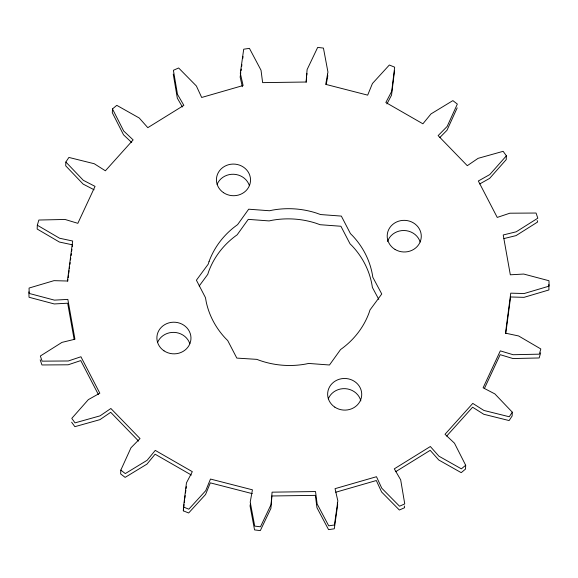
<?xml version="1.0" encoding="UTF-8"?>
<svg xmlns="http://www.w3.org/2000/svg" width="578" height="578" viewBox="0 0 578 578"><rect width="100%" height="100%" fill="white"/><g stroke="black" fill="none" stroke-linecap="round" stroke-linejoin="round"><path stroke-width="0.87" d="M479.711 183.948L489.645 178.378L506.22 159.622L506.379 155.807L503.135 151.32L478.085 158.343L467.291 165.691L438.131 135.613L447.162 126.438L457.343 104.076L452.87 100.615L431.007 113.909L422.901 123.8L385.844 102.508L391.711 91.331L394.666 67.171L389.341 65.011L372.434 83.507L367.673 95.139L325.717 84.359L327.943 72.077L323.442 48.082L317.683 47.396L307.106 69.598L306.08 82.018L262.629 82.632L261.025 70.249L249.436 48.357L243.706 49.202L240.318 73.312L243.107 85.522L201.679 97.472L196.383 85.985L178.638 67.973L173.407 70.285L177.482 94.344L183.855 105.355L147.809 127.673L139.247 118.013L116.785 105.341L112.479 108.931L123.685 130.989L133.135 139.905L105.384 170.785L94.257 163.74L68.89 157.433L65.863 162.006L83.29 180.285L95.045 186.383L77.842 223.325L65.047 219.459L38.842 220.03L37.324 225.218L37.165 229.032L59.404 242.045L72.517 244.834L72.279 246.611M65.863 162.006L65.704 165.821L83.131 184.093L94.098 189.786M112.479 108.931L112.32 112.739L123.526 134.804L131.712 142.528M37.324 225.218L59.563 238.23L72.676 241.019L67.409 281.024L53.985 280.655L29.059 288.054L29.182 293.443L54.433 300.134L67.836 299.39L74.945 339.221L61.969 342.378L40.344 356.012L42.1 361.156L68.312 360.983L80.92 356.763L99.821 393.192L88.355 399.622L71.78 418.378L75.024 422.865L100.073 415.849L110.875 408.494L140.028 438.572L130.996 447.748L120.824 470.109L120.657 473.924L125.13 477.385L146.993 464.091L155.099 454.2L191.383 475.044M252.283 493.641L210.327 482.861L205.566 494.493L188.659 512.989L183.334 510.829L183.493 507.014L186.456 482.861L192.315 471.677L155.258 450.385L147.152 460.276L125.289 473.577L120.824 470.109M506.379 155.807L489.804 174.563L478.338 180.993L497.239 217.422L509.847 213.203L536.059 213.036L537.815 218.181L516.19 231.807L503.221 234.964L510.323 274.796L523.726 274.051L548.977 280.742L549.1 286.132L524.174 293.53L510.75 293.162L505.483 333.166L518.596 335.955L540.835 348.968L539.317 354.162L513.112 354.726L500.317 350.868L483.114 387.802L494.869 393.907L512.296 412.179L509.269 416.76L483.902 410.452L472.775 403.401L445.024 434.28L454.474 443.196L465.68 465.261L465.521 469.069L461.215 472.66L438.753 459.987L430.191 450.327L395.677 471.699M512.296 412.179L512.137 415.994L509.11 420.567L483.743 414.26L472.616 407.215L446.678 436.079M306.21 82.286L306.651 76.961M306.802 75.183L306.947 73.413M183.334 510.829L183.551 509.037M183.768 507.253L184.1 504.565M184.317 502.773L184.649 500.093M184.866 498.301L185.198 495.621M185.524 492.933L185.856 490.252M186.073 488.461L186.289 486.669M394.507 70.986L391.544 95.139L386.942 103.924M67.72 281.284L67.951 279.506M68.19 277.729L68.536 275.063M68.775 273.286L69.122 270.612M69.36 268.835L69.591 267.058M69.945 264.392L70.176 262.614M70.53 259.948L70.762 258.171M71.108 255.505L71.347 253.72M71.694 251.054L71.932 249.277M505.793 333.427L510.591 296.976L524.015 297.345L548.941 289.946L548.818 284.557M240.788 72.662L240.159 77.12L242.348 86.714M241.04 70.87L241.286 69.085M241.669 66.412L241.915 64.62M242.796 58.371L243.049 56.586M250.534 503.294L250.057 505.923L254.558 529.918L260.317 530.604L270.894 508.402L271.92 495.982L315.371 495.368L316.975 507.751L328.564 529.643L334.294 528.798L337.682 504.688L337.285 502.947M326.194 84.663L327.784 75.891L327.459 74.179M540.676 352.782L539.158 357.97L512.953 358.541L500.158 354.675L484.451 388.402M457.176 107.891L447.004 130.252L439.779 137.593M199.193 286.009L207.748 274.384L208.636 271.66A84.489 78.391 2.4 0 1 237.168 234.805L248.251 219.365L269.11 220.919L272.101 220.283A84.489 78.391 2.4 0 1 315.74 223.159L320.133 224.712L340.919 226.258L350.015 243.793L352.118 245.888A84.489 78.391 2.4 0 1 372.398 287.447L378.778 299.382M465.68 465.261L461.374 468.845L438.912 456.179L430.35 446.519L394.304 468.837L400.677 479.848L404.752 503.9L399.521 506.212L381.776 488.208L376.48 476.72L335.052 488.663L337.841 500.88L334.452 524.983L328.723 525.828L317.134 503.944L315.53 491.553L272.079 492.167L271.053 504.587L260.476 526.789L254.717 526.103L250.216 502.109L252.441 489.826L210.486 479.054L205.725 490.679L188.818 509.182L183.493 507.014M335.76 492.232L376.321 480.528L381.617 492.015L399.362 510.027L404.593 507.715L404.297 505.996M503.922 238.57L516.031 235.622L537.656 221.988L537.157 220.521M138.626 441.108L110.709 412.309L99.915 419.657L74.865 426.68L71.621 422.193M182.424 106.966L177.323 98.152L173.248 74.1M98.426 394.63L80.761 360.578L68.153 364.797L41.941 364.964L40.185 359.819M74.15 339.496L67.677 303.204L54.274 303.949L29.023 297.258L28.9 291.868M217.126 184.324A17.051 15.823 2.4 0 1 233.7 174.26A17.051 15.823 2.4 0 1 249.393 185.646M157.534 342.544A17.051 15.823 2.4 0 1 174.036 332.379A17.051 15.823 2.4 0 1 189.808 343.679M387.549 241.474A17.051 15.823 2.4 0 1 404 230.506A17.051 15.823 2.4 0 1 420.177 242.001M328.275 398.856A17.051 15.823 2.4 0 1 345.297 388.669A17.051 15.823 2.4 0 1 360.845 400.894M209.063 261.494L208.174 264.218L196.412 280.2L205.472 297.67L206.238 301.976A84.489 78.391 2.4 0 0 225.615 338.47L227.718 340.558L236.814 358.093L256.82 359.364A84.489 78.391 2.4 0 0 305.632 364.068L308.623 363.439L329.482 364.993L340.565 349.553A84.489 78.391 2.4 0 0 369.096 312.698L369.985 309.974L381.755 293.992L372.824 277.281A84.489 78.391 2.4 0 0 352.544 235.723L350.441 233.628L341.345 216.093L320.559 214.546L316.166 212.993A84.489 78.391 2.4 0 0 272.527 210.117L269.536 210.753L248.677 209.2L237.594 224.64A84.489 78.391 2.4 0 0 209.063 261.494M164.007 350.839A17.051 15.823 2.4 0 0 190.892 339.662A17.051 15.823 2.4 0 0 166.869 323.579A17.051 15.823 2.4 0 0 164.007 350.839M223.476 192.655A17.051 15.823 2.4 0 0 250.44 181.629A17.051 15.823 2.4 0 0 226.525 165.409A17.051 15.823 2.4 0 0 223.476 192.655M334.806 407.136A17.051 15.823 2.4 0 0 361.655 395.872A17.051 15.823 2.4 0 0 337.581 379.862A17.051 15.823 2.4 0 0 334.806 407.136M395.07 249.45A17.051 15.823 2.4 0 0 421.268 236.951A17.051 15.823 2.4 0 0 396.364 222.082A17.051 15.823 2.4 0 0 395.07 249.45"/></g></svg>
